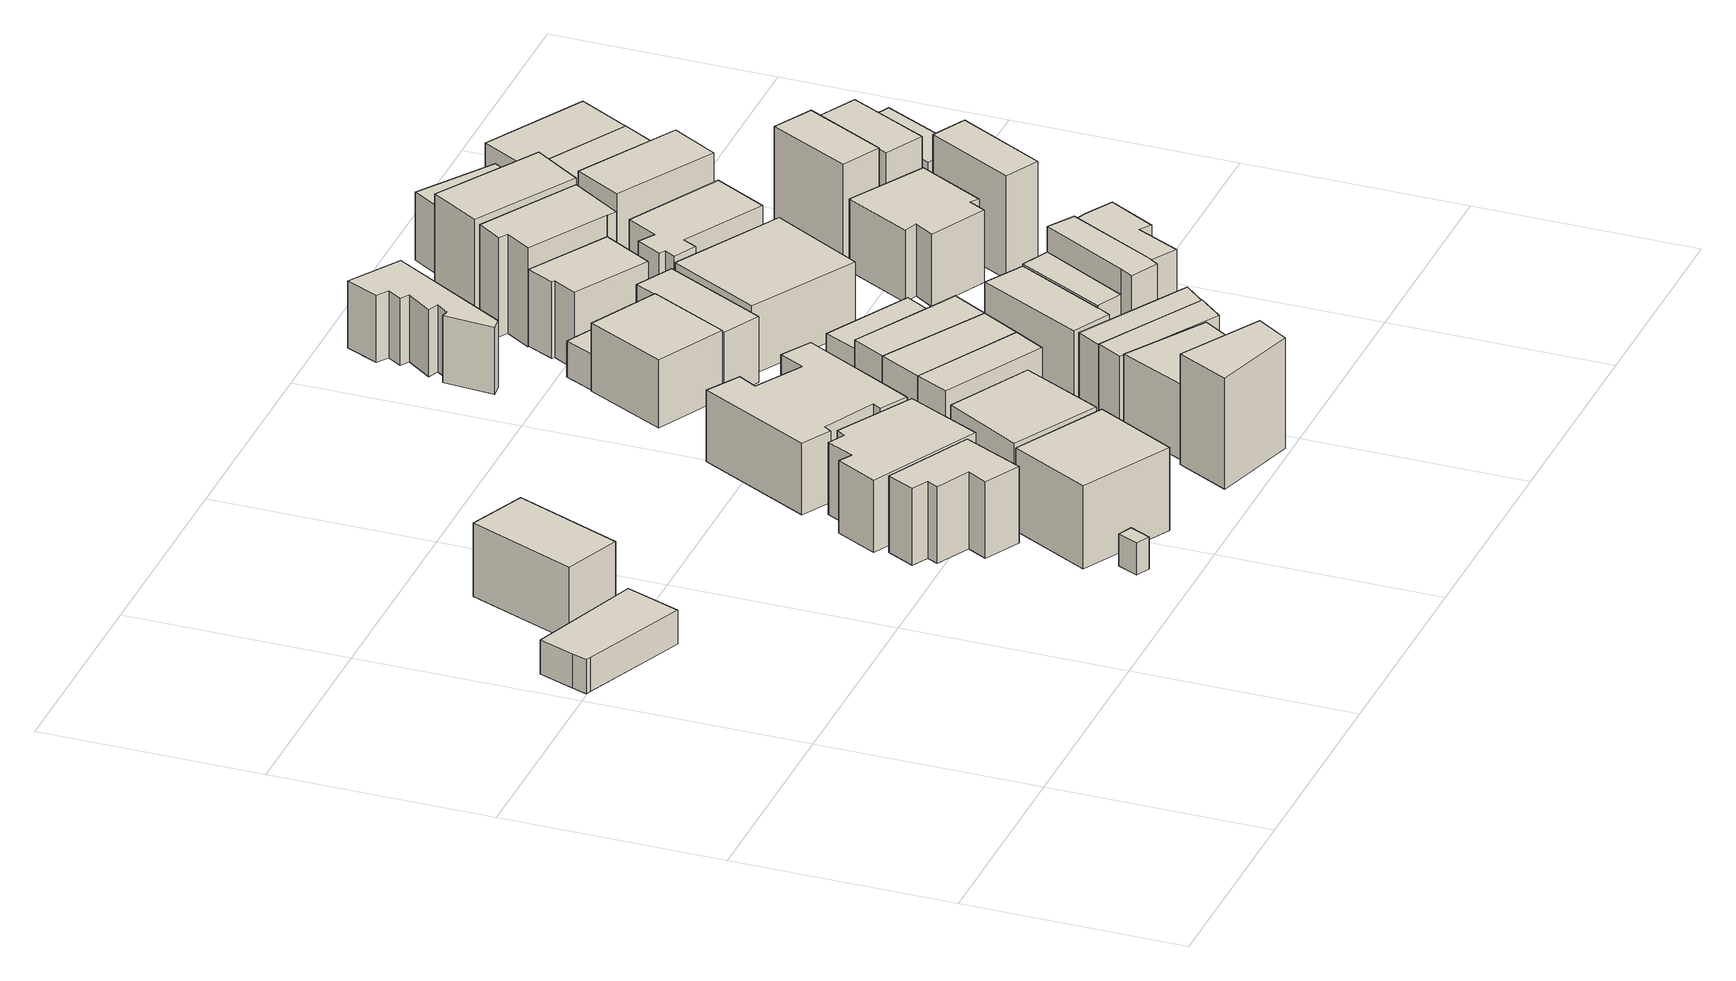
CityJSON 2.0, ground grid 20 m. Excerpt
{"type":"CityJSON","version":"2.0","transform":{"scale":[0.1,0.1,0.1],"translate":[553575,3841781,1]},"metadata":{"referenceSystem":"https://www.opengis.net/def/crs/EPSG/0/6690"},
"CityObjects":{
"building1":{"type":"Building","attributes":{"計測周辺長":32.17,"1/2500図郭":22,"区名":"鶴見区","町丁目名称":"焼野２丁目","街区番号":6,"class":"3003","usage":"431","measuredHeight":3.2,"storeysAboveGround":1,"BuildingDetailAttribute.buildingRoofEdgeArea":56.06,"BuildingDetailAttribute.buildingStructureType":"610","BuildingDetailAttribute.buildingStructureOrgType":"2","BuildingDetailAttribute.detailedUsage":"1740","BuildingDetailAttribute.specifiedBuildingCoverageRate":0.8,"BuildingDetailAttribute.surveyYear":2017,"BuildingRiverFloodingRiskAttribute.description":"1","BuildingRiverFloodingRiskAttribute.rank":"2","BuildingRiverFloodingRiskAttribute.depth":2.19,"BuildingRiverFloodingRiskAttribute.adminType":"1","BuildingRiverFloodingRiskAttribute.scale":"2","BuildingRiverFloodingRiskAttribute.duration":146.75,"BuildingIDAttribute.prefecture":"27","BuildingIDAttribute.city":"27124"},"geometry":[{"type":"Solid","lod":"1","boundaries":[[[[0,1,2,3,4,5]],[[4,6,7,5]],[[3,8,6,4]],[[2,9,8,3]],[[1,10,9,2]],[[0,11,10,1]],[[5,7,11,0]],[[6,8,9,10,11,7]]]]}]},
"building2":{"type":"Building","attributes":{"class":"3001","measuredHeight":6.9,"BuildingDetailAttribute.specifiedBuildingCoverageRate":0.8,"BuildingDetailAttribute.surveyYear":2017,"BuildingRiverFloodingRiskAttribute.description":"1","BuildingRiverFloodingRiskAttribute.rank":"2","BuildingRiverFloodingRiskAttribute.depth":2.15,"BuildingRiverFloodingRiskAttribute.adminType":"1","BuildingRiverFloodingRiskAttribute.scale":"2","BuildingRiverFloodingRiskAttribute.duration":144.58,"BuildingIDAttribute.prefecture":"27","BuildingIDAttribute.city":"27124"},"geometry":[{"type":"Solid","lod":"1","boundaries":[[[[12,13,14,15]],[[14,16,17,15]],[[13,18,16,14]],[[12,19,18,13]],[[15,17,19,12]],[[16,18,19,17]]]]}]},
"building3":{"type":"Building","attributes":{"class":"3001","BuildingDetailAttribute.specifiedBuildingCoverageRate":0.8,"BuildingDetailAttribute.surveyYear":2017,"BuildingRiverFloodingRiskAttribute.description":"1","BuildingRiverFloodingRiskAttribute.rank":"2","BuildingRiverFloodingRiskAttribute.depth":2.14,"BuildingRiverFloodingRiskAttribute.adminType":"1","BuildingRiverFloodingRiskAttribute.scale":"2","BuildingRiverFloodingRiskAttribute.duration":144.03,"BuildingIDAttribute.prefecture":"27","BuildingIDAttribute.city":"27124"},"geometry":[{"type":"Solid","lod":"1","boundaries":[[[[20,21,22,23]],[[22,24,25,23]],[[21,26,24,22]],[[20,27,26,21]],[[23,25,27,20]],[[24,26,27,25]]]]}]},
"building4":{"type":"Building","attributes":{"計測周辺長":29.64,"1/2500図郭":22,"区名":"鶴見区","町丁目名称":"焼野２丁目","街区番号":6,"class":"3001","usage":"411","measuredHeight":7.2,"storeysAboveGround":2,"BuildingDetailAttribute.buildingRoofEdgeArea":40.78,"BuildingDetailAttribute.buildingStructureType":"601","BuildingDetailAttribute.buildingStructureOrgType":"1","BuildingDetailAttribute.detailedUsage":"1110","BuildingDetailAttribute.specifiedBuildingCoverageRate":0.8,"BuildingDetailAttribute.surveyYear":2017,"BuildingRiverFloodingRiskAttribute.description":"1","BuildingRiverFloodingRiskAttribute.rank":"2","BuildingRiverFloodingRiskAttribute.depth":2.14,"BuildingRiverFloodingRiskAttribute.adminType":"1","BuildingRiverFloodingRiskAttribute.scale":"2","BuildingRiverFloodingRiskAttribute.duration":144.03,"BuildingIDAttribute.prefecture":"27","BuildingIDAttribute.city":"27124"},"geometry":[{"type":"Solid","lod":"1","boundaries":[[[[28,29,30,31,32,33,34,35]],[[34,36,37,35]],[[33,38,36,34]],[[32,39,38,33]],[[31,40,39,32]],[[30,41,40,31]],[[29,42,41,30]],[[28,43,42,29]],[[35,37,43,28]],[[36,38,39,40,41,42,43,37]]]]}]},
"building5":{"type":"Building","attributes":{"計測周辺長":35.36,"1/2500図郭":22,"区名":"鶴見区","町丁目名称":"焼野２丁目","街区番号":6,"class":"3001","usage":"412","measuredHeight":7.8,"storeysAboveGround":2,"BuildingDetailAttribute.buildingRoofEdgeArea":77.81,"BuildingDetailAttribute.buildingStructureType":"601","BuildingDetailAttribute.buildingStructureOrgType":"1","BuildingDetailAttribute.detailedUsage":"1130","BuildingDetailAttribute.specifiedBuildingCoverageRate":0.8,"BuildingDetailAttribute.surveyYear":2017,"BuildingRiverFloodingRiskAttribute.description":"1","BuildingRiverFloodingRiskAttribute.rank":"2","BuildingRiverFloodingRiskAttribute.depth":2.14,"BuildingRiverFloodingRiskAttribute.adminType":"1","BuildingRiverFloodingRiskAttribute.scale":"2","BuildingRiverFloodingRiskAttribute.duration":144.03,"BuildingIDAttribute.prefecture":"27","BuildingIDAttribute.city":"27124"},"geometry":[{"type":"Solid","lod":"1","boundaries":[[[[44,45,46,47]],[[46,48,49,47]],[[45,50,48,46]],[[44,51,50,45]],[[47,49,51,44]],[[48,50,51,49]]]]}]},
"building6":{"type":"Building","attributes":{"計測周辺長":31.07,"1/2500図郭":22,"区名":"鶴見区","町丁目名称":"焼野２丁目","街区番号":6,"class":"3001","usage":"411","measuredHeight":6.8,"storeysAboveGround":2,"BuildingDetailAttribute.buildingRoofEdgeArea":47.58,"BuildingDetailAttribute.buildingStructureType":"601","BuildingDetailAttribute.buildingStructureOrgType":"1","BuildingDetailAttribute.detailedUsage":"1120","BuildingDetailAttribute.specifiedBuildingCoverageRate":0.8,"BuildingDetailAttribute.surveyYear":2017,"BuildingRiverFloodingRiskAttribute.description":"1","BuildingRiverFloodingRiskAttribute.rank":"2","BuildingRiverFloodingRiskAttribute.depth":1.82,"BuildingRiverFloodingRiskAttribute.adminType":"1","BuildingRiverFloodingRiskAttribute.scale":"2","BuildingRiverFloodingRiskAttribute.duration":125.27,"BuildingIDAttribute.prefecture":"27","BuildingIDAttribute.city":"27124"},"geometry":[{"type":"Solid","lod":"1","boundaries":[[[[52,53,54,55,56,57,58,59]],[[58,60,61,59]],[[57,62,60,58]],[[56,63,62,57]],[[55,64,63,56]],[[54,65,64,55]],[[53,66,65,54]],[[52,67,66,53]],[[59,61,67,52]],[[60,62,63,64,65,66,67,61]]]]}]},
"building7":{"type":"Building","attributes":{"計測周辺長":33.56,"1/2500図郭":22,"区名":"鶴見区","町丁目名称":"焼野２丁目","街区番号":6,"class":"3001","usage":"412","measuredHeight":7.7,"storeysAboveGround":2,"BuildingDetailAttribute.buildingRoofEdgeArea":70.31,"BuildingDetailAttribute.buildingStructureType":"601","BuildingDetailAttribute.buildingStructureOrgType":"1","BuildingDetailAttribute.detailedUsage":"1130","BuildingDetailAttribute.specifiedBuildingCoverageRate":0.8,"BuildingDetailAttribute.surveyYear":2017,"BuildingRiverFloodingRiskAttribute.description":"1","BuildingRiverFloodingRiskAttribute.rank":"2","BuildingRiverFloodingRiskAttribute.depth":2.14,"BuildingRiverFloodingRiskAttribute.adminType":"1","BuildingRiverFloodingRiskAttribute.scale":"2","BuildingRiverFloodingRiskAttribute.duration":144.03,"BuildingIDAttribute.prefecture":"27","BuildingIDAttribute.city":"27124"},"geometry":[{"type":"Solid","lod":"1","boundaries":[[[[68,69,70,71]],[[70,72,73,71]],[[69,74,72,70]],[[68,75,74,69]],[[71,73,75,68]],[[72,74,75,73]]]]}]},
"building8":{"type":"Building","attributes":{"計測周辺長":31.56,"1/2500図郭":22,"区名":"鶴見区","町丁目名称":"焼野２丁目","街区番号":6,"class":"3001","usage":"411","measuredHeight":6.7,"storeysAboveGround":2,"BuildingDetailAttribute.buildingRoofEdgeArea":46.41,"BuildingDetailAttribute.buildingStructureType":"601","BuildingDetailAttribute.buildingStructureOrgType":"1","BuildingDetailAttribute.detailedUsage":"1120","BuildingDetailAttribute.specifiedBuildingCoverageRate":0.8,"BuildingDetailAttribute.surveyYear":2017,"BuildingRiverFloodingRiskAttribute.description":"1","BuildingRiverFloodingRiskAttribute.rank":"2","BuildingRiverFloodingRiskAttribute.depth":1.82,"BuildingRiverFloodingRiskAttribute.adminType":"1","BuildingRiverFloodingRiskAttribute.scale":"2","BuildingRiverFloodingRiskAttribute.duration":125.27,"BuildingIDAttribute.prefecture":"27","BuildingIDAttribute.city":"27124"},"geometry":[{"type":"Solid","lod":"1","boundaries":[[[[76,77,78,79,80,81,82,83,84,85,86,87]],[[86,88,89,87]],[[85,90,88,86]],[[84,91,90,85]],[[83,92,91,84]],[[82,93,92,83]],[[81,94,93,82]],[[80,95,94,81]],[[79,96,95,80]],[[78,97,96,79]],[[77,98,97,78]],[[76,99,98,77]],[[87,89,99,76]],[[88,90,91,92,93,94,95,96,97,98,99,89]]]]}]},
"building9":{"type":"Building","attributes":{"計測周辺長":27.71,"1/2500図郭":22,"区名":"鶴見区","町丁目名称":"焼野２丁目","街区番号":6,"class":"3001","usage":"411","measuredHeight":8.3,"storeysAboveGround":3,"BuildingDetailAttribute.buildingRoofEdgeArea":34.81,"BuildingDetailAttribute.buildingStructureType":"610","BuildingDetailAttribute.buildingStructureOrgType":"2","BuildingDetailAttribute.detailedUsage":"1110","BuildingDetailAttribute.specifiedBuildingCoverageRate":0.8,"BuildingDetailAttribute.surveyYear":2017,"BuildingRiverFloodingRiskAttribute.description":"1","BuildingRiverFloodingRiskAttribute.rank":"2","BuildingRiverFloodingRiskAttribute.depth":1.82,"BuildingRiverFloodingRiskAttribute.adminType":"1","BuildingRiverFloodingRiskAttribute.scale":"2","BuildingRiverFloodingRiskAttribute.duration":125.27,"BuildingIDAttribute.prefecture":"27","BuildingIDAttribute.city":"27124"},"geometry":[{"type":"Solid","lod":"1","boundaries":[[[[100,101,102,103]],[[102,104,105,103]],[[101,106,104,102]],[[100,107,106,101]],[[103,105,107,100]],[[104,106,107,105]]]]}]},
"building10":{"type":"Building","attributes":{"計測周辺長":22.83,"1/2500図郭":22,"区名":"鶴見区","町丁目名称":"焼野２丁目","街区番号":7,"class":"3001","usage":"411","measuredHeight":10.4,"storeysAboveGround":2,"BuildingDetailAttribute.buildingRoofEdgeArea":28.71,"BuildingDetailAttribute.buildingStructureType":"601","BuildingDetailAttribute.buildingStructureOrgType":"1","BuildingDetailAttribute.detailedUsage":"1120","BuildingDetailAttribute.specifiedBuildingCoverageRate":0.8,"BuildingDetailAttribute.surveyYear":2017,"BuildingRiverFloodingRiskAttribute.description":"1","BuildingRiverFloodingRiskAttribute.rank":"2","BuildingRiverFloodingRiskAttribute.depth":1.77,"BuildingRiverFloodingRiskAttribute.adminType":"1","BuildingRiverFloodingRiskAttribute.scale":"2","BuildingRiverFloodingRiskAttribute.duration":122.05,"BuildingIDAttribute.prefecture":"27","BuildingIDAttribute.city":"27124"},"geometry":[{"type":"Solid","lod":"1","boundaries":[[[[108,109,110,111]],[[110,112,113,111]],[[109,114,112,110]],[[108,115,114,109]],[[111,113,115,108]],[[112,114,115,113]]]]}]},
"building11":{"type":"Building","attributes":{"計測周辺長":29.8,"1/2500図郭":22,"区名":"鶴見区","町丁目名称":"焼野２丁目","街区番号":6,"class":"3001","usage":"411","measuredHeight":8.3,"storeysAboveGround":3,"BuildingDetailAttribute.buildingRoofEdgeArea":44.56,"BuildingDetailAttribute.buildingStructureType":"610","BuildingDetailAttribute.buildingStructureOrgType":"2","BuildingDetailAttribute.detailedUsage":"1110","BuildingDetailAttribute.specifiedBuildingCoverageRate":0.8,"BuildingDetailAttribute.surveyYear":2017,"BuildingRiverFloodingRiskAttribute.description":"1","BuildingRiverFloodingRiskAttribute.rank":"2","BuildingRiverFloodingRiskAttribute.depth":1.59,"BuildingRiverFloodingRiskAttribute.adminType":"1","BuildingRiverFloodingRiskAttribute.scale":"2","BuildingRiverFloodingRiskAttribute.duration":109.43,"BuildingIDAttribute.prefecture":"27","BuildingIDAttribute.city":"27124"},"geometry":[{"type":"Solid","lod":"1","boundaries":[[[[116,117,103,102]],[[103,105,104,102]],[[117,118,105,103]],[[116,119,118,117]],[[102,104,119,116]],[[105,118,119,104]]]]}]},
"building12":{"type":"Building","attributes":{"計測周辺長":29.01,"1/2500図郭":22,"区名":"鶴見区","町丁目名称":"焼野２丁目","街区番号":7,"class":"3001","usage":"411","measuredHeight":7.2,"storeysAboveGround":2,"BuildingDetailAttribute.buildingRoofEdgeArea":43.57,"BuildingDetailAttribute.buildingStructureType":"601","BuildingDetailAttribute.buildingStructureOrgType":"1","BuildingDetailAttribute.detailedUsage":"1120","BuildingDetailAttribute.specifiedBuildingCoverageRate":0.8,"BuildingDetailAttribute.surveyYear":2017,"BuildingRiverFloodingRiskAttribute.description":"1","BuildingRiverFloodingRiskAttribute.rank":"2","BuildingRiverFloodingRiskAttribute.depth":1.77,"BuildingRiverFloodingRiskAttribute.adminType":"1","BuildingRiverFloodingRiskAttribute.scale":"2","BuildingRiverFloodingRiskAttribute.duration":122.05,"BuildingIDAttribute.prefecture":"27","BuildingIDAttribute.city":"27124"},"geometry":[{"type":"Solid","lod":"1","boundaries":[[[[120,121,122,123]],[[122,124,125,123]],[[121,126,124,122]],[[120,127,126,121]],[[123,125,127,120]],[[124,126,127,125]]]]}]},
"building13":{"type":"Building","attributes":{"計測周辺長":28.86,"1/2500図郭":22,"区名":"鶴見区","町丁目名称":"焼野２丁目","街区番号":6,"class":"3001","usage":"411","measuredHeight":8.3,"storeysAboveGround":3,"BuildingDetailAttribute.buildingRoofEdgeArea":38.91,"BuildingDetailAttribute.buildingStructureType":"610","BuildingDetailAttribute.buildingStructureOrgType":"2","BuildingDetailAttribute.detailedUsage":"1110","BuildingDetailAttribute.specifiedBuildingCoverageRate":0.8,"BuildingDetailAttribute.surveyYear":2017,"BuildingRiverFloodingRiskAttribute.description":"1","BuildingRiverFloodingRiskAttribute.rank":"2","BuildingRiverFloodingRiskAttribute.depth":1.59,"BuildingRiverFloodingRiskAttribute.adminType":"1","BuildingRiverFloodingRiskAttribute.scale":"2","BuildingRiverFloodingRiskAttribute.duration":109.43,"BuildingIDAttribute.prefecture":"27","BuildingIDAttribute.city":"27124"},"geometry":[{"type":"Solid","lod":"1","boundaries":[[[[128,129,130,117,116]],[[117,118,119,116]],[[130,131,118,117]],[[129,132,131,130]],[[128,133,132,129]],[[116,119,133,128]],[[118,131,132,133,119]]]]}]},
"building14":{"type":"Building","attributes":{"計測周辺長":31,"1/2500図郭":22,"区名":"鶴見区","町丁目名称":"焼野２丁目","街区番号":8,"class":"3001","usage":"411","measuredHeight":6.4,"storeysAboveGround":2,"BuildingDetailAttribute.buildingRoofEdgeArea":51.69,"BuildingDetailAttribute.buildingStructureType":"601","BuildingDetailAttribute.buildingStructureOrgType":"1","BuildingDetailAttribute.detailedUsage":"1120","BuildingDetailAttribute.specifiedBuildingCoverageRate":0.8,"BuildingDetailAttribute.surveyYear":2017,"BuildingRiverFloodingRiskAttribute.description":"1","BuildingRiverFloodingRiskAttribute.rank":"2","BuildingRiverFloodingRiskAttribute.depth":1.88,"BuildingRiverFloodingRiskAttribute.adminType":"1","BuildingRiverFloodingRiskAttribute.scale":"2","BuildingRiverFloodingRiskAttribute.duration":129.03,"BuildingIDAttribute.prefecture":"27","BuildingIDAttribute.city":"27124"},"geometry":[{"type":"Solid","lod":"1","boundaries":[[[[134,135,136,137]],[[136,138,139,137]],[[135,140,138,136]],[[134,141,140,135]],[[137,139,141,134]],[[138,140,141,139]]]]}]},
"building15":{"type":"Building","attributes":{"計測周辺長":25.35,"1/2500図郭":22,"区名":"鶴見区","町丁目名称":"焼野２丁目","街区番号":6,"class":"3001","usage":"411","measuredHeight":7,"storeysAboveGround":2,"BuildingDetailAttribute.buildingRoofEdgeArea":34.44,"BuildingDetailAttribute.buildingStructureType":"601","BuildingDetailAttribute.buildingStructureOrgType":"1","BuildingDetailAttribute.detailedUsage":"1110","BuildingDetailAttribute.specifiedBuildingCoverageRate":0.8,"BuildingDetailAttribute.surveyYear":2017,"BuildingRiverFloodingRiskAttribute.description":"1","BuildingRiverFloodingRiskAttribute.rank":"2","BuildingRiverFloodingRiskAttribute.depth":1.59,"BuildingRiverFloodingRiskAttribute.adminType":"1","BuildingRiverFloodingRiskAttribute.scale":"2","BuildingRiverFloodingRiskAttribute.duration":109.43,"BuildingIDAttribute.prefecture":"27","BuildingIDAttribute.city":"27124"},"geometry":[{"type":"Solid","lod":"1","boundaries":[[[[142,143,144,129]],[[144,145,146,129]],[[143,147,145,144]],[[142,148,147,143]],[[129,146,148,142]],[[145,147,148,146]]]]}]},
"building16":{"type":"Building","attributes":{"計測周辺長":21.56,"1/2500図郭":22,"区名":"鶴見区","町丁目名称":"焼野２丁目","街区番号":7,"class":"3001","usage":"411","measuredHeight":6.6,"storeysAboveGround":2,"BuildingDetailAttribute.buildingRoofEdgeArea":22.9,"BuildingDetailAttribute.buildingStructureType":"601","BuildingDetailAttribute.buildingStructureOrgType":"1","BuildingDetailAttribute.detailedUsage":"1120","BuildingDetailAttribute.specifiedBuildingCoverageRate":0.8,"BuildingDetailAttribute.surveyYear":2017,"BuildingRiverFloodingRiskAttribute.description":"1","BuildingRiverFloodingRiskAttribute.rank":"2","BuildingRiverFloodingRiskAttribute.depth":1.77,"BuildingRiverFloodingRiskAttribute.adminType":"1","BuildingRiverFloodingRiskAttribute.scale":"2","BuildingRiverFloodingRiskAttribute.duration":122.05,"BuildingIDAttribute.prefecture":"27","BuildingIDAttribute.city":"27124"},"geometry":[{"type":"Solid","lod":"1","boundaries":[[[[149,150,151,152]],[[151,153,154,152]],[[150,155,153,151]],[[149,156,155,150]],[[152,154,156,149]],[[153,155,156,154]]]]}]},
"building17":{"type":"Building","attributes":{"計測周辺長":31,"1/2500図郭":22,"区名":"鶴見区","町丁目名称":"焼野２丁目","街区番号":8,"class":"3001","usage":"411","measuredHeight":3.4,"storeysAboveGround":2,"BuildingDetailAttribute.buildingRoofEdgeArea":51.69,"BuildingDetailAttribute.buildingStructureType":"601","BuildingDetailAttribute.buildingStructureOrgType":"1","BuildingDetailAttribute.detailedUsage":"1120","BuildingDetailAttribute.specifiedBuildingCoverageRate":0.8,"BuildingDetailAttribute.surveyYear":2017,"BuildingRiverFloodingRiskAttribute.description":"1","BuildingRiverFloodingRiskAttribute.rank":"2","BuildingRiverFloodingRiskAttribute.depth":1.62,"BuildingRiverFloodingRiskAttribute.adminType":"1","BuildingRiverFloodingRiskAttribute.scale":"2","BuildingRiverFloodingRiskAttribute.duration":111.75,"BuildingIDAttribute.prefecture":"27","BuildingIDAttribute.city":"27124"},"geometry":[{"type":"Solid","lod":"1","boundaries":[[[[157,158,159,160,161]],[[160,162,163,161]],[[159,164,162,160]],[[158,165,164,159]],[[157,166,165,158]],[[161,163,166,157]],[[162,164,165,166,163]]]]}]},
"building18":{"type":"Building","attributes":{"計測周辺長":21.2,"1/2500図郭":22,"区名":"鶴見区","町丁目名称":"焼野２丁目","街区番号":7,"class":"3001","usage":"411","measuredHeight":6.5,"storeysAboveGround":2,"BuildingDetailAttribute.buildingRoofEdgeArea":22.54,"BuildingDetailAttribute.buildingStructureType":"601","BuildingDetailAttribute.buildingStructureOrgType":"1","BuildingDetailAttribute.detailedUsage":"1120","BuildingDetailAttribute.specifiedBuildingCoverageRate":0.8,"BuildingDetailAttribute.surveyYear":2017,"BuildingRiverFloodingRiskAttribute.description":"1","BuildingRiverFloodingRiskAttribute.rank":"2","BuildingRiverFloodingRiskAttribute.depth":1.77,"BuildingRiverFloodingRiskAttribute.adminType":"1","BuildingRiverFloodingRiskAttribute.scale":"2","BuildingRiverFloodingRiskAttribute.duration":122.05,"BuildingIDAttribute.prefecture":"27","BuildingIDAttribute.city":"27124"},"geometry":[{"type":"Solid","lod":"1","boundaries":[[[[167,168,149,152]],[[149,169,170,152]],[[168,171,169,149]],[[167,172,171,168]],[[152,170,172,167]],[[169,171,172,170]]]]}]},
"building19":{"type":"Building","attributes":{"計測周辺長":27.55,"1/2500図郭":22,"区名":"鶴見区","町丁目名称":"焼野２丁目","街区番号":8,"class":"3001","usage":"411","measuredHeight":6.2,"storeysAboveGround":2,"BuildingDetailAttribute.buildingRoofEdgeArea":40.25,"BuildingDetailAttribute.buildingStructureType":"601","BuildingDetailAttribute.buildingStructureOrgType":"1","BuildingDetailAttribute.detailedUsage":"1120","BuildingDetailAttribute.specifiedBuildingCoverageRate":0.8,"BuildingDetailAttribute.surveyYear":2017,"BuildingRiverFloodingRiskAttribute.description":"1","BuildingRiverFloodingRiskAttribute.rank":"2","BuildingRiverFloodingRiskAttribute.depth":1.62,"BuildingRiverFloodingRiskAttribute.adminType":"1","BuildingRiverFloodingRiskAttribute.scale":"2","BuildingRiverFloodingRiskAttribute.duration":111.75,"BuildingIDAttribute.prefecture":"27","BuildingIDAttribute.city":"27124"},"geometry":[{"type":"Solid","lod":"1","boundaries":[[[[159,173,174,175,176,160]],[[176,177,178,160]],[[175,179,177,176]],[[174,180,179,175]],[[173,181,180,174]],[[159,182,181,173]],[[160,178,182,159]],[[177,179,180,181,182,178]]]]}]},
"building20":{"type":"Building","attributes":{"計測周辺長":36.5,"1/2500図郭":22,"区名":"鶴見区","町丁目名称":"焼野２丁目","街区番号":10,"class":"3001","usage":"411","measuredHeight":6.4,"storeysAboveGround":2,"BuildingDetailAttribute.buildingRoofEdgeArea":43.55,"BuildingDetailAttribute.buildingStructureType":"601","BuildingDetailAttribute.buildingStructureOrgType":"1","BuildingDetailAttribute.detailedUsage":"1110","BuildingDetailAttribute.specifiedBuildingCoverageRate":0.8,"BuildingDetailAttribute.surveyYear":2017,"BuildingRiverFloodingRiskAttribute.description":"1","BuildingRiverFloodingRiskAttribute.rank":"2","BuildingRiverFloodingRiskAttribute.depth":1.76,"BuildingRiverFloodingRiskAttribute.adminType":"1","BuildingRiverFloodingRiskAttribute.scale":"2","BuildingRiverFloodingRiskAttribute.duration":121.42,"BuildingIDAttribute.prefecture":"27","BuildingIDAttribute.city":"27124"},"geometry":[{"type":"Solid","lod":"1","boundaries":[[[[183,184,185,186,187,188,189,190,191,192,193,194]],[[193,195,196,194]],[[192,197,195,193]],[[191,198,197,192]],[[190,199,198,191]],[[189,200,199,190]],[[188,201,200,189]],[[187,202,201,188]],[[186,203,202,187]],[[185,204,203,186]],[[184,205,204,185]],[[183,206,205,184]],[[194,196,206,183]],[[195,197,198,199,200,201,202,203,204,205,206,196]]]]}]},
"building21":{"type":"Building","attributes":{"計測周辺長":29.21,"1/2500図郭":22,"区名":"鶴見区","町丁目名称":"焼野２丁目","街区番号":7,"class":"3001","usage":"411","measuredHeight":6.6,"storeysAboveGround":2,"BuildingDetailAttribute.buildingRoofEdgeArea":42.57,"BuildingDetailAttribute.buildingStructureType":"601","BuildingDetailAttribute.buildingStructureOrgType":"1","BuildingDetailAttribute.detailedUsage":"1110","BuildingDetailAttribute.specifiedBuildingCoverageRate":0.8,"BuildingDetailAttribute.surveyYear":2017,"BuildingRiverFloodingRiskAttribute.description":"1","BuildingRiverFloodingRiskAttribute.rank":"2","BuildingRiverFloodingRiskAttribute.depth":1.59,"BuildingRiverFloodingRiskAttribute.adminType":"1","BuildingRiverFloodingRiskAttribute.scale":"2","BuildingRiverFloodingRiskAttribute.duration":109.43,"BuildingIDAttribute.prefecture":"27","BuildingIDAttribute.city":"27124"},"geometry":[{"type":"Solid","lod":"1","boundaries":[[[[207,208,209,210,211,212]],[[211,213,214,212]],[[210,215,213,211]],[[209,216,215,210]],[[208,217,216,209]],[[207,218,217,208]],[[212,214,218,207]],[[213,215,216,217,218,214]]]]}]},
"building22":{"type":"Building","attributes":{"計測周辺長":27.03,"1/2500図郭":22,"区名":"鶴見区","町丁目名称":"焼野２丁目","街区番号":8,"class":"3001","usage":"411","measuredHeight":7.2,"storeysAboveGround":2,"BuildingDetailAttribute.buildingRoofEdgeArea":42.45,"BuildingDetailAttribute.buildingStructureType":"601","BuildingDetailAttribute.buildingStructureOrgType":"1","BuildingDetailAttribute.detailedUsage":"1110","BuildingDetailAttribute.specifiedBuildingCoverageRate":0.8,"BuildingDetailAttribute.surveyYear":2017,"BuildingRiverFloodingRiskAttribute.description":"1","BuildingRiverFloodingRiskAttribute.rank":"2","BuildingRiverFloodingRiskAttribute.depth":1.62,"BuildingRiverFloodingRiskAttribute.adminType":"1","BuildingRiverFloodingRiskAttribute.scale":"2","BuildingRiverFloodingRiskAttribute.duration":111.75,"BuildingIDAttribute.prefecture":"27","BuildingIDAttribute.city":"27124"},"geometry":[{"type":"Solid","lod":"1","boundaries":[[[[219,220,221,222,223,224]],[[223,225,226,224]],[[222,227,225,223]],[[221,228,227,222]],[[220,229,228,221]],[[219,230,229,220]],[[224,226,230,219]],[[225,227,228,229,230,226]]]]}]},
"building23":{"type":"Building","attributes":{"計測周辺長":26.52,"1/2500図郭":22,"区名":"鶴見区","町丁目名称":"焼野２丁目","街区番号":7,"class":"3001","usage":"411","measuredHeight":6.8,"storeysAboveGround":2,"BuildingDetailAttribute.buildingRoofEdgeArea":28.16,"BuildingDetailAttribute.buildingStructureType":"601","BuildingDetailAttribute.buildingStructureOrgType":"1","BuildingDetailAttribute.detailedUsage":"1110","BuildingDetailAttribute.specifiedBuildingCoverageRate":0.8,"BuildingDetailAttribute.surveyYear":2017,"BuildingRiverFloodingRiskAttribute.description":"1","BuildingRiverFloodingRiskAttribute.rank":"2","BuildingRiverFloodingRiskAttribute.depth":1.59,"BuildingRiverFloodingRiskAttribute.adminType":"1","BuildingRiverFloodingRiskAttribute.scale":"2","BuildingRiverFloodingRiskAttribute.duration":109.43,"BuildingIDAttribute.prefecture":"27","BuildingIDAttribute.city":"27124"},"geometry":[{"type":"Solid","lod":"1","boundaries":[[[[231,232,208,207,212]],[[207,233,234,212]],[[208,235,233,207]],[[232,236,235,208]],[[231,237,236,232]],[[212,234,237,231]],[[233,235,236,237,234]]]]}]},
"building24":{"type":"Building","attributes":{"計測周辺長":26.34,"1/2500図郭":22,"区名":"鶴見区","町丁目名称":"焼野２丁目","街区番号":7,"class":"3001","usage":"411","measuredHeight":9.2,"storeysAboveGround":3,"BuildingDetailAttribute.buildingRoofEdgeArea":29.3,"BuildingDetailAttribute.buildingStructureType":"610","BuildingDetailAttribute.buildingStructureOrgType":"2","BuildingDetailAttribute.detailedUsage":"1110","BuildingDetailAttribute.specifiedBuildingCoverageRate":0.8,"BuildingDetailAttribute.surveyYear":2017,"BuildingRiverFloodingRiskAttribute.description":"1","BuildingRiverFloodingRiskAttribute.rank":"2","BuildingRiverFloodingRiskAttribute.depth":1.77,"BuildingRiverFloodingRiskAttribute.adminType":"1","BuildingRiverFloodingRiskAttribute.scale":"2","BuildingRiverFloodingRiskAttribute.duration":122.05,"BuildingIDAttribute.prefecture":"27","BuildingIDAttribute.city":"27124"},"geometry":[{"type":"Solid","lod":"1","boundaries":[[[[238,239,240,241,242,243]],[[242,244,245,243]],[[241,246,244,242]],[[240,247,246,241]],[[239,248,247,240]],[[238,249,248,239]],[[243,245,249,238]],[[244,246,247,248,249,245]]]]}]},
"building25":{"type":"Building","attributes":{"計測周辺長":41.08,"1/2500図郭":22,"区名":"鶴見区","町丁目名称":"焼野２丁目","街区番号":8,"class":"3001","usage":"412","measuredHeight":6.5,"storeysAboveGround":2,"BuildingDetailAttribute.buildingRoofEdgeArea":104.81,"BuildingDetailAttribute.buildingStructureType":"601","BuildingDetailAttribute.buildingStructureOrgType":"1","BuildingDetailAttribute.detailedUsage":"1130","BuildingDetailAttribute.specifiedBuildingCoverageRate":0.8,"BuildingDetailAttribute.surveyYear":2017,"BuildingRiverFloodingRiskAttribute.description":"1","BuildingRiverFloodingRiskAttribute.rank":"2","BuildingRiverFloodingRiskAttribute.depth":1.62,"BuildingRiverFloodingRiskAttribute.adminType":"1","BuildingRiverFloodingRiskAttribute.scale":"2","BuildingRiverFloodingRiskAttribute.duration":111.75,"BuildingIDAttribute.prefecture":"27","BuildingIDAttribute.city":"27124"},"geometry":[{"type":"Solid","lod":"1","boundaries":[[[[250,251,252,253]],[[252,254,255,253]],[[251,256,254,252]],[[250,257,256,251]],[[253,255,257,250]],[[254,256,257,255]]]]}]},
"building26":{"type":"Building","attributes":{"計測周辺長":31.27,"1/2500図郭":22,"区名":"鶴見区","町丁目名称":"焼野２丁目","街区番号":8,"class":"3001","usage":"411","measuredHeight":9.3,"storeysAboveGround":3,"BuildingDetailAttribute.buildingRoofEdgeArea":52.71,"BuildingDetailAttribute.buildingStructureType":"610","BuildingDetailAttribute.buildingStructureOrgType":"2","BuildingDetailAttribute.detailedUsage":"1110","BuildingDetailAttribute.specifiedBuildingCoverageRate":0.8,"BuildingDetailAttribute.surveyYear":2017,"BuildingRiverFloodingRiskAttribute.description":"1","BuildingRiverFloodingRiskAttribute.rank":"2","BuildingRiverFloodingRiskAttribute.depth":1.62,"BuildingRiverFloodingRiskAttribute.adminType":"1","BuildingRiverFloodingRiskAttribute.scale":"2","BuildingRiverFloodingRiskAttribute.duration":111.75,"BuildingIDAttribute.prefecture":"27","BuildingIDAttribute.city":"27124"},"geometry":[{"type":"Solid","lod":"1","boundaries":[[[[258,259,260,261,262,263,264,265]],[[264,266,267,265]],[[263,268,266,264]],[[262,269,268,263]],[[261,270,269,262]],[[260,271,270,261]],[[259,272,271,260]],[[258,273,272,259]],[[265,267,273,258]],[[266,268,269,270,271,272,273,267]]]]}]},
"building27":{"type":"Building","attributes":{"計測周辺長":26.89,"1/2500図郭":22,"区名":"鶴見区","町丁目名称":"焼野２丁目","街区番号":7,"class":"3001","usage":"411","measuredHeight":8.9,"storeysAboveGround":3,"BuildingDetailAttribute.buildingRoofEdgeArea":32.63,"BuildingDetailAttribute.buildingStructureType":"610","BuildingDetailAttribute.buildingStructureOrgType":"2","BuildingDetailAttribute.detailedUsage":"1110","BuildingDetailAttribute.specifiedBuildingCoverageRate":0.8,"BuildingDetailAttribute.surveyYear":2017,"BuildingRiverFloodingRiskAttribute.description":"1","BuildingRiverFloodingRiskAttribute.rank":"2","BuildingRiverFloodingRiskAttribute.depth":1.77,"BuildingRiverFloodingRiskAttribute.adminType":"1","BuildingRiverFloodingRiskAttribute.scale":"2","BuildingRiverFloodingRiskAttribute.duration":122.05,"BuildingIDAttribute.prefecture":"27","BuildingIDAttribute.city":"27124"},"geometry":[{"type":"Solid","lod":"1","boundaries":[[[[274,275,276,277,278,279,280]],[[279,281,282,280]],[[278,283,281,279]],[[277,284,283,278]],[[276,285,284,277]],[[275,286,285,276]],[[274,287,286,275]],[[280,282,287,274]],[[281,283,284,285,286,287,282]]]]}]},
"building28":{"type":"Building","attributes":{"計測周辺長":31.91,"1/2500図郭":22,"区名":"鶴見区","町丁目名称":"焼野２丁目","街区番号":8,"class":"3002","usage":"411","measuredHeight":9.9,"storeysAboveGround":3,"BuildingDetailAttribute.buildingRoofEdgeArea":56.09,"BuildingDetailAttribute.buildingStructureType":"610","BuildingDetailAttribute.buildingStructureOrgType":"2","BuildingDetailAttribute.detailedUsage":"1110","BuildingDetailAttribute.specifiedBuildingCoverageRate":0.8,"BuildingDetailAttribute.surveyYear":2017,"BuildingRiverFloodingRiskAttribute.description":"1","BuildingRiverFloodingRiskAttribute.rank":"2","BuildingRiverFloodingRiskAttribute.depth":1.68,"BuildingRiverFloodingRiskAttribute.adminType":"1","BuildingRiverFloodingRiskAttribute.scale":"2","BuildingRiverFloodingRiskAttribute.duration":116.2,"BuildingIDAttribute.prefecture":"27","BuildingIDAttribute.city":"27124"},"geometry":[{"type":"Solid","lod":"1","boundaries":[[[[288,289,290,261]],[[290,291,292,261]],[[289,293,291,290]],[[288,294,293,289]],[[261,292,294,288]],[[291,293,294,292]]]]}]},
"building29":{"type":"Building","attributes":{"計測周辺長":41.72,"1/2500図郭":22,"区名":"鶴見区","町丁目名称":"焼野２丁目","街区番号":8,"class":"3001","usage":"412","measuredHeight":6.5,"storeysAboveGround":2,"BuildingDetailAttribute.buildingRoofEdgeArea":107.94,"BuildingDetailAttribute.buildingStructureType":"601","BuildingDetailAttribute.buildingStructureOrgType":"1","BuildingDetailAttribute.detailedUsage":"1130","BuildingDetailAttribute.specifiedBuildingCoverageRate":0.8,"BuildingDetailAttribute.surveyYear":2017,"BuildingRiverFloodingRiskAttribute.description":"1","BuildingRiverFloodingRiskAttribute.rank":"2","BuildingRiverFloodingRiskAttribute.depth":1.62,"BuildingRiverFloodingRiskAttribute.adminType":"1","BuildingRiverFloodingRiskAttribute.scale":"2","BuildingRiverFloodingRiskAttribute.duration":111.75,"BuildingIDAttribute.prefecture":"27","BuildingIDAttribute.city":"27124"},"geometry":[{"type":"Solid","lod":"1","boundaries":[[[[295,296,297,298,299,300,301,302,303,304]],[[303,305,306,304]],[[302,307,305,303]],[[301,308,307,302]],[[300,309,308,301]],[[299,310,309,300]],[[298,311,310,299]],[[297,312,311,298]],[[296,313,312,297]],[[295,314,313,296]],[[304,306,314,295]],[[305,307,308,309,310,311,312,313,314,306]]]]}]},
"building30":{"type":"Building","attributes":{"計測周辺長":33.5,"1/2500図郭":22,"区名":"鶴見区","町丁目名称":"焼野２丁目","街区番号":7,"class":"3001","usage":"411","measuredHeight":6.8,"storeysAboveGround":2,"BuildingDetailAttribute.buildingRoofEdgeArea":63.63,"BuildingDetailAttribute.buildingStructureType":"601","BuildingDetailAttribute.buildingStructureOrgType":"1","BuildingDetailAttribute.detailedUsage":"1110","BuildingDetailAttribute.specifiedBuildingCoverageRate":0.8,"BuildingDetailAttribute.surveyYear":2017,"BuildingRiverFloodingRiskAttribute.description":"1","BuildingRiverFloodingRiskAttribute.rank":"2","BuildingRiverFloodingRiskAttribute.depth":1.59,"BuildingRiverFloodingRiskAttribute.adminType":"1","BuildingRiverFloodingRiskAttribute.scale":"2","BuildingRiverFloodingRiskAttribute.duration":109.43,"BuildingIDAttribute.prefecture":"27","BuildingIDAttribute.city":"27124"},"geometry":[{"type":"Solid","lod":"1","boundaries":[[[[315,316,317,318,319,320,321,322]],[[321,323,324,322]],[[320,325,323,321]],[[319,326,325,320]],[[318,327,326,319]],[[317,328,327,318]],[[316,329,328,317]],[[315,330,329,316]],[[322,324,330,315]],[[323,325,326,327,328,329,330,324]]]]}]},
"building31":{"type":"Building","attributes":{"計測周辺長":25.66,"1/2500図郭":22,"区名":"鶴見区","町丁目名称":"焼野２丁目","街区番号":8,"class":"3001","usage":"411","measuredHeight":6.5,"storeysAboveGround":2,"BuildingDetailAttribute.buildingRoofEdgeArea":38.81,"BuildingDetailAttribute.buildingStructureType":"601","BuildingDetailAttribute.buildingStructureOrgType":"1","BuildingDetailAttribute.detailedUsage":"1110","BuildingDetailAttribute.specifiedBuildingCoverageRate":0.8,"BuildingDetailAttribute.surveyYear":2017,"BuildingRiverFloodingRiskAttribute.description":"1","BuildingRiverFloodingRiskAttribute.rank":"2","BuildingRiverFloodingRiskAttribute.depth":1.68,"BuildingRiverFloodingRiskAttribute.adminType":"1","BuildingRiverFloodingRiskAttribute.scale":"2","BuildingRiverFloodingRiskAttribute.duration":116.2,"BuildingIDAttribute.prefecture":"27","BuildingIDAttribute.city":"27124"},"geometry":[{"type":"Solid","lod":"1","boundaries":[[[[331,332,333,334]],[[333,335,336,334]],[[332,337,335,333]],[[331,338,337,332]],[[334,336,338,331]],[[335,337,338,336]]]]}]},
"building32":{"type":"Building","attributes":{"計測周辺長":41.72,"1/2500図郭":22,"区名":"鶴見区","町丁目名称":"焼野２丁目","街区番号":8,"class":"3001","usage":"412","measuredHeight":9,"storeysAboveGround":2,"BuildingDetailAttribute.buildingRoofEdgeArea":107.94,"BuildingDetailAttribute.buildingStructureType":"601","BuildingDetailAttribute.buildingStructureOrgType":"1","BuildingDetailAttribute.detailedUsage":"1130","BuildingDetailAttribute.specifiedBuildingCoverageRate":0.8,"BuildingDetailAttribute.surveyYear":2017,"BuildingRiverFloodingRiskAttribute.description":"1","BuildingRiverFloodingRiskAttribute.rank":"2","BuildingRiverFloodingRiskAttribute.depth":1.62,"BuildingRiverFloodingRiskAttribute.adminType":"1","BuildingRiverFloodingRiskAttribute.scale":"2","BuildingRiverFloodingRiskAttribute.duration":111.75,"BuildingIDAttribute.prefecture":"27","BuildingIDAttribute.city":"27124"},"geometry":[{"type":"Solid","lod":"1","boundaries":[[[[339,340,341,342]],[[341,343,344,342]],[[340,345,343,341]],[[339,346,345,340]],[[342,344,346,339]],[[343,345,346,344]]]]}]},
"building33":{"type":"Building","attributes":{"計測周辺長":26.61,"1/2500図郭":22,"区名":"鶴見区","町丁目名称":"焼野２丁目","街区番号":7,"class":"3001","usage":"411","measuredHeight":9.6,"storeysAboveGround":2,"BuildingDetailAttribute.buildingRoofEdgeArea":39.59,"BuildingDetailAttribute.buildingStructureType":"601","BuildingDetailAttribute.buildingStructureOrgType":"1","BuildingDetailAttribute.detailedUsage":"1120","BuildingDetailAttribute.specifiedBuildingCoverageRate":0.8,"BuildingDetailAttribute.surveyYear":2017,"BuildingRiverFloodingRiskAttribute.description":"1","BuildingRiverFloodingRiskAttribute.rank":"2","BuildingRiverFloodingRiskAttribute.depth":1.8,"BuildingRiverFloodingRiskAttribute.adminType":"1","BuildingRiverFloodingRiskAttribute.scale":"2","BuildingRiverFloodingRiskAttribute.duration":124.02,"BuildingIDAttribute.prefecture":"27","BuildingIDAttribute.city":"27124"},"geometry":[{"type":"Solid","lod":"1","boundaries":[[[[347,348,349,350]],[[349,351,352,350]],[[348,353,351,349]],[[347,354,353,348]],[[350,352,354,347]],[[351,353,354,352]]]]}]},
"building34":{"type":"Building","attributes":{"計測周辺長":27.68,"1/2500図郭":22,"区名":"鶴見区","町丁目名称":"焼野２丁目","街区番号":7,"class":"3001","usage":"411","measuredHeight":9.8,"storeysAboveGround":3,"BuildingDetailAttribute.buildingRoofEdgeArea":37.33,"BuildingDetailAttribute.buildingStructureType":"610","BuildingDetailAttribute.buildingStructureOrgType":"2","BuildingDetailAttribute.detailedUsage":"1110","BuildingDetailAttribute.specifiedBuildingCoverageRate":0.8,"BuildingDetailAttribute.surveyYear":2017,"BuildingRiverFloodingRiskAttribute.description":"1","BuildingRiverFloodingRiskAttribute.rank":"2","BuildingRiverFloodingRiskAttribute.depth":1.62,"BuildingRiverFloodingRiskAttribute.adminType":"1","BuildingRiverFloodingRiskAttribute.scale":"2","BuildingRiverFloodingRiskAttribute.duration":111.75,"BuildingIDAttribute.prefecture":"27","BuildingIDAttribute.city":"27124"},"geometry":[{"type":"Solid","lod":"1","boundaries":[[[[355,356,357,358]],[[357,359,360,358]],[[356,361,359,357]],[[355,362,361,356]],[[358,360,362,355]],[[359,361,362,360]]]]}]},
"building35":{"type":"Building","attributes":{"計測周辺長":43.93,"1/2500図郭":22,"区名":"鶴見区","町丁目名称":"焼野２丁目","街区番号":8,"class":"3001","usage":"412","measuredHeight":6.7,"storeysAboveGround":2,"BuildingDetailAttribute.buildingRoofEdgeArea":114.25,"BuildingDetailAttribute.buildingStructureType":"601","BuildingDetailAttribute.buildingStructureOrgType":"1","BuildingDetailAttribute.detailedUsage":"1130","BuildingDetailAttribute.specifiedBuildingCoverageRate":0.8,"BuildingDetailAttribute.surveyYear":2017,"BuildingRiverFloodingRiskAttribute.description":"1","BuildingRiverFloodingRiskAttribute.rank":"2","BuildingRiverFloodingRiskAttribute.depth":1.62,"BuildingRiverFloodingRiskAttribute.adminType":"1","BuildingRiverFloodingRiskAttribute.scale":"2","BuildingRiverFloodingRiskAttribute.duration":111.75,"BuildingIDAttribute.prefecture":"27","BuildingIDAttribute.city":"27124"},"geometry":[{"type":"Solid","lod":"1","boundaries":[[[[363,364,365,366]],[[365,367,368,366]],[[364,369,367,365]],[[363,370,369,364]],[[366,368,370,363]],[[367,369,370,368]]]]}]},
"building36":{"type":"Building","attributes":{"計測周辺長":27.38,"1/2500図郭":22,"区名":"鶴見区","町丁目名称":"焼野２丁目","街区番号":7,"class":"3001","usage":"411","measuredHeight":9.4,"storeysAboveGround":3,"BuildingDetailAttribute.buildingRoofEdgeArea":34.58,"BuildingDetailAttribute.buildingStructureType":"610","BuildingDetailAttribute.buildingStructureOrgType":"2","BuildingDetailAttribute.detailedUsage":"1110","BuildingDetailAttribute.specifiedBuildingCoverageRate":0.8,"BuildingDetailAttribute.surveyYear":2017,"BuildingRiverFloodingRiskAttribute.description":"1","BuildingRiverFloodingRiskAttribute.rank":"2","BuildingRiverFloodingRiskAttribute.depth":1.8,"BuildingRiverFloodingRiskAttribute.adminType":"1","BuildingRiverFloodingRiskAttribute.scale":"2","BuildingRiverFloodingRiskAttribute.duration":124.02,"BuildingIDAttribute.prefecture":"27","BuildingIDAttribute.city":"27124"},"geometry":[{"type":"Solid","lod":"1","boundaries":[[[[371,372,373,374]],[[373,375,376,374]],[[372,377,375,373]],[[371,378,377,372]],[[374,376,378,371]],[[375,377,378,376]]]]}]},
"building37":{"type":"Building","attributes":{"計測周辺長":43.93,"1/2500図郭":22,"区名":"鶴見区","町丁目名称":"焼野２丁目","街区番号":8,"class":"3001","usage":"412","measuredHeight":6.7,"storeysAboveGround":2,"BuildingDetailAttribute.buildingRoofEdgeArea":114.25,"BuildingDetailAttribute.buildingStructureType":"601","BuildingDetailAttribute.buildingStructureOrgType":"1","BuildingDetailAttribute.detailedUsage":"1130","BuildingDetailAttribute.specifiedBuildingCoverageRate":0.8,"BuildingDetailAttribute.surveyYear":2017,"BuildingRiverFloodingRiskAttribute.description":"1","BuildingRiverFloodingRiskAttribute.rank":"2","BuildingRiverFloodingRiskAttribute.depth":1.68,"BuildingRiverFloodingRiskAttribute.adminType":"1","BuildingRiverFloodingRiskAttribute.scale":"2","BuildingRiverFloodingRiskAttribute.duration":116.2,"BuildingIDAttribute.prefecture":"27","BuildingIDAttribute.city":"27124"},"geometry":[{"type":"Solid","lod":"1","boundaries":[[[[379,380,381,382,383,384]],[[383,385,386,384]],[[382,387,385,383]],[[381,388,387,382]],[[380,389,388,381]],[[379,390,389,380]],[[384,386,390,379]],[[385,387,388,389,390,386]]]]}]},
"building38":{"type":"Building","attributes":{"計測周辺長":33.62,"1/2500図郭":22,"区名":"鶴見区","町丁目名称":"焼野２丁目","街区番号":7,"class":"3001","usage":"412","measuredHeight":6.8,"storeysAboveGround":2,"BuildingDetailAttribute.buildingRoofEdgeArea":68.07,"BuildingDetailAttribute.buildingStructureType":"601","BuildingDetailAttribute.buildingStructureOrgType":"1","BuildingDetailAttribute.detailedUsage":"1130","BuildingDetailAttribute.specifiedBuildingCoverageRate":0.8,"BuildingDetailAttribute.surveyYear":2017,"BuildingRiverFloodingRiskAttribute.description":"1","BuildingRiverFloodingRiskAttribute.rank":"2","BuildingRiverFloodingRiskAttribute.depth":1.8,"BuildingRiverFloodingRiskAttribute.adminType":"1","BuildingRiverFloodingRiskAttribute.scale":"2","BuildingRiverFloodingRiskAttribute.duration":124.02,"BuildingIDAttribute.prefecture":"27","BuildingIDAttribute.city":"27124"},"geometry":[{"type":"Solid","lod":"1","boundaries":[[[[391,392,393,394,395,396]],[[395,397,398,396]],[[394,399,397,395]],[[393,400,399,394]],[[392,401,400,393]],[[391,402,401,392]],[[396,398,402,391]],[[397,399,400,401,402,398]]]]}]}
},
"vertices":[
[10,400,3],[15,414,3],[27,446,3],[130,408,3],[111,358,3],[15,398,3],[111,358,35],[15,398,35],[130,408,35],[27,446,35],[15,414,35],[10,400,35],
[84,442,4],[124,540,4],[176,518,4],[136,421,4],[176,518,73],[136,421,73],[124,540,73],[84,442,73],
[348,48,1],[357,67,1],[370,61,1],[361,42,1],[370,61,31],[361,42,31],[357,67,31],[348,48,31],
[329,172,2],[339,190,2],[308,206,2],[313,216,2],[298,224,2],[311,249,2],[389,210,2],[362,155,2],[389,210,74],[362,155,74],[311,249,74],[298,224,74],[313,216,74],[308,206,74],[339,190,74],[329,172,74],
[342,92,1],[381,165,1],[464,121,1],[425,48,1],[464,121,79],[425,48,79],[381,165,79],[342,92,79],
[303,259,4],[323,297,4],[335,290,4],[348,315,4],[363,307,4],[368,315,4],[438,276,4],[404,208,4],[438,276,72],[404,208,72],[368,315,72],[363,307,72],[348,315,72],[335,290,72],[323,297,72],[303,259,72],
[386,168,4],[426,238,4],[501,199,4],[464,126,4],[501,199,80],[464,126,80],[426,238,80],[386,168,80],
[415,295,4],[420,303,4],[372,327,4],[367,320,4],[340,335,4],[394,438,4],[424,420,4],[414,403,4],[457,378,4],[469,401,4],[496,385,4],[440,281,4],[496,385,71],[440,281,71],[469,401,71],[457,378,71],[414,403,71],[424,420,71],[394,438,71],[340,335,71],[367,320,71],[372,327,71],[420,303,71],[415,295,71],
[521,194,8],[428,243,8],[443,273,8],[537,222,8],[443,273,91],[537,222,91],[428,243,91],[521,194,91],
[498,27,4],[523,75,4],[596,33,4],[577,4,4],[596,33,108],[577,4,108],[523,75,108],[498,27,108],
[463,311,8],[557,257,8],[557,257,91],[463,311,91],
[529,77,5],[558,137,5],[630,92,5],[594,36,5],[630,92,76],[594,36,76],[558,137,76],[529,77,76],
[480,341,8],[560,297,8],[575,289,8],[575,289,91],[560,297,91],[480,341,91],
[526,531,7],[489,459,7],[426,491,7],[463,563,7],[426,491,71],[463,563,71],[489,459,71],[526,531,71],
[485,338,8],[502,374,8],[580,332,8],[580,332,78],[560,297,78],[502,374,78],[485,338,78],
[669,110,6],[650,88,6],[560,141,6],[573,164,6],[560,141,72],[573,164,72],[650,88,72],[669,110,72],
[476,589,8],[539,557,8],[536,551,8],[526,531,8],[463,563,8],[526,531,42],[463,563,42],[536,551,42],[539,557,42],[476,589,42],
[586,186,6],[686,129,6],[669,110,71],[573,164,71],[686,129,71],[586,186,71],
[570,533,8],[522,440,8],[488,457,8],[489,459,8],[489,459,70],[526,531,70],[488,457,70],[522,440,70],[570,533,70],[536,551,70],
[506,744,7],[442,636,7],[431,635,7],[434,681,7],[441,680,7],[449,691,7],[439,695,7],[456,718,7],[448,723,7],[456,736,7],[446,743,7],[460,773,7],[446,743,70],[460,773,70],[456,736,70],[448,723,70],[456,718,70],[439,695,70],[449,691,70],[441,680,70],[434,681,70],[431,635,70],[442,636,70],[506,744,70],
[626,185,8],[626,184,8],[619,172,8],[584,190,8],[633,285,8],[668,265,8],[633,285,73],[668,265,73],[584,190,73],[619,172,73],[626,184,73],[626,185,73],
[558,549,8],[490,588,8],[502,609,8],[500,611,8],[512,636,8],[584,594,8],[512,636,80],[584,594,80],[500,611,80],[502,609,80],[490,588,80],[558,549,80],
[693,253,8],[649,173,8],[626,185,75],[668,265,75],[626,184,75],[649,173,75],[693,253,75],
[716,238,7],[674,158,7],[667,148,7],[642,161,7],[649,173,7],[693,253,7],[649,173,99],[693,253,99],[642,161,99],[667,148,99],[674,158,99],[716,238,99],
[531,449,8],[575,532,8],[673,478,8],[627,395,8],[673,478,73],[627,395,73],[575,532,73],[531,449,73],
[527,659,7],[519,664,7],[534,686,7],[622,635,7],[592,589,7],[584,594,7],[585,594,7],[512,636,7],[585,594,100],[512,636,100],[584,594,100],[592,589,100],[622,635,100],[534,686,100],[519,664,100],[527,659,100],
[728,233,6],[753,219,6],[729,176,6],[719,183,6],[699,143,6],[674,158,6],[716,238,6],[674,158,96],[716,238,96],[699,143,96],[719,183,96],[729,176,96],[753,219,96],[728,233,96],
[531,689,7],[558,734,7],[651,678,7],[651,678,106],[622,635,106],[558,734,106],[531,689,106],
[612,538,8],[605,525,8],[584,536,8],[590,546,8],[584,549,8],[597,572,8],[612,563,8],[627,591,8],[712,545,8],[686,497,8],[712,545,73],[686,497,73],[627,591,73],[612,563,73],[597,572,73],[584,549,73],[590,546,73],[584,536,73],[605,525,73],[612,538,73],
[685,350,8],[697,368,8],[684,373,8],[716,433,8],[784,394,8],[752,334,8],[745,339,8],[737,324,8],[745,339,76],[737,324,76],[752,334,76],[784,394,76],[716,433,76],[684,373,76],[697,368,76],[685,350,76],
[651,685,8],[583,727,8],[610,770,8],[676,725,8],[610,770,72],[676,725,72],[583,727,72],[651,685,72],
[622,600,8],[646,642,8],[736,591,8],[712,549,8],[736,591,98],[712,549,98],[646,642,98],[622,600,98],
[748,309,8],[790,388,8],[821,372,8],[779,293,8],[821,372,105],[779,293,105],[790,388,105],[748,309,105],
[718,439,8],[756,513,8],[791,494,8],[753,421,8],[791,494,106],[753,421,106],[756,513,106],[718,439,106],
[736,594,8],[652,640,8],[681,692,8],[765,645,8],[681,692,75],[765,645,75],[652,640,75],[736,594,75],
[754,415,8],[792,487,8],[826,469,8],[789,397,8],[826,469,102],[789,397,102],[792,487,102],[754,415,102],
[681,692,7],[675,696,7],[701,743,7],[792,692,7],[766,645,7],[765,645,7],[766,645,74],[765,645,74],[792,692,74],[701,743,74],[675,696,74],[681,692,74],
[826,377,8],[793,393,8],[827,460,8],[834,457,8],[839,467,8],[865,454,8],[839,467,76],[865,454,76],[834,457,76],[827,460,76],[793,393,76],[826,377,76]
]}
